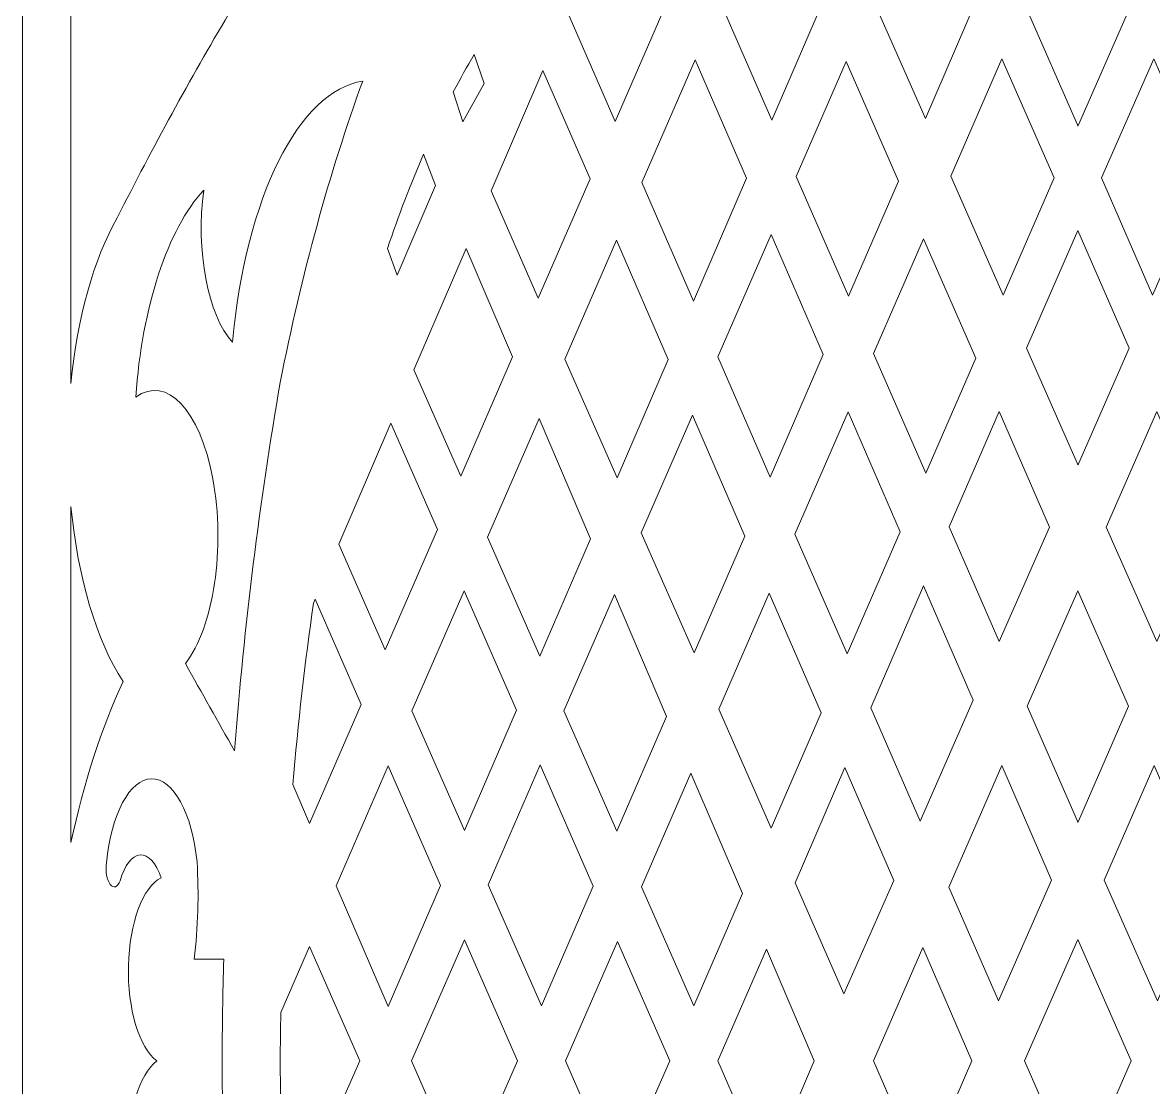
# Model space of a CAD drawing. Header units: millimetres. Extents: x 337 to 2510, y -469 to 429.
# Drawn here: x 336.9 to 388.2, y -69.6 to -21.2 of the extents above; entities that cross this region are included whole.
import ezdxf

# ---------------------------------------------------------------- set-up
doc = ezdxf.new("R2010")
doc.units = ezdxf.units.MM
doc.header["$MEASUREMENT"] = 0
doc.layers.add('Layer 1', color=7, linetype='Continuous')

msp = doc.modelspace()

# ---------------------------------------------------------------- linework, layer by layer
at = {"layer": 'Layer 1', "lineweight": 9}
msp.add_open_spline([(336.8685, 86.3986), (336.8685, 86.3986), (336.8685, -233.4412), (336.8685, -233.4412)], degree=3, dxfattribs=at)
for points, knots in [([(339.0635, -9.4924), (339.0635, -9.4924), (339.0635, -37.6142), (339.0635, -37.6142), (339.0635, -37.6142), (339.0635, -37.6142), (339.0635, -37.6142), (339.0635, -37.6142), (339.0635, -37.6142), (339.3535, -34.6172), (340.0975, -31.9552), (341.1625, -30.1062), (341.1625, -30.1062), (341.1625, -30.1062), (341.1625, -30.1062), (341.1625, -30.1062), (341.1625, -30.1062), (342.7934, -26.8653), (344.4814, -23.7793), (346.2224, -20.8563), (346.2224, -20.8563), (346.2224, -20.8563), (346.2224, -20.8563), (346.2224, -20.8563), (346.2224, -20.8563), (344.7074, -20.1793), (343.2554, -18.8893), (341.9365, -17.0444), (341.9365, -17.0444), (341.9365, -17.0444), (341.9365, -17.0444), (341.9365, -17.0444), (341.9365, -17.0444), (340.6665, -15.2604), (339.6635, -12.6254), (339.0635, -9.4924)], [0, 0, 0, 0, 0.1, 0.1, 0.1, 0.1, 0.2, 0.2, 0.2, 0.2, 0.3, 0.3, 0.3, 0.3, 0.4, 0.4, 0.4, 0.4, 0.5, 0.5, 0.5, 0.5, 0.6, 0.6, 0.6, 0.6, 0.7, 0.7, 0.7, 0.7, 0.8, 0.8, 0.8, 0.8, 1, 1, 1, 1]), ([(380.1651, -20.2533), (380.1651, -20.2533), (377.8541, -25.5933), (377.8541, -25.5933), (377.8541, -25.5933), (377.8541, -25.5933), (377.8541, -25.5933), (377.8541, -25.5933), (377.8541, -25.5933), (377.8541, -25.5933), (375.4771, -20.1943), (375.4771, -20.1943), (375.4771, -20.1943), (375.4771, -20.1943), (375.4771, -20.1943), (375.4771, -20.1943), (375.4771, -20.1943), (375.4771, -20.1943), (377.7931, -14.8684), (377.7931, -14.8684), (377.7931, -14.8684), (377.7931, -14.8684), (377.7931, -14.8684), (377.7931, -14.8684), (377.7931, -14.8684), (377.7931, -14.8684), (380.1651, -20.2533), (380.1651, -20.2533)], [0, 0, 0, 0, 0.125, 0.125, 0.125, 0.125, 0.25, 0.25, 0.25, 0.25, 0.375, 0.375, 0.375, 0.375, 0.5, 0.5, 0.5, 0.5, 0.625, 0.625, 0.625, 0.625, 0.75, 0.75, 0.75, 0.75, 1, 1, 1, 1]), ([(366.1942, -20.1453), (366.1942, -20.1453), (363.7672, -25.7213), (363.7672, -25.7213), (363.7672, -25.7213), (363.7672, -25.7213), (363.7672, -25.7213), (363.7672, -25.7213), (363.7672, -25.7213), (363.7672, -25.7213), (361.6193, -20.7923), (361.6193, -20.7923), (361.6193, -20.7923), (361.6193, -20.7923), (361.6193, -20.7923), (361.6193, -20.7923), (361.6193, -20.7923), (361.6193, -20.7923), (364.0372, -15.1814), (364.0372, -15.1814), (364.0372, -15.1814), (364.0372, -15.1814), (364.0372, -15.1814), (364.0372, -15.1814), (364.0372, -15.1814), (364.0372, -15.1814), (366.1942, -20.1453), (366.1942, -20.1453)], [0, 0, 0, 0, 0.125, 0.125, 0.125, 0.125, 0.25, 0.25, 0.25, 0.25, 0.375, 0.375, 0.375, 0.375, 0.5, 0.5, 0.5, 0.5, 0.625, 0.625, 0.625, 0.625, 0.75, 0.75, 0.75, 0.75, 1, 1, 1, 1]), ([(373.1371, -20.4423), (373.1371, -20.4423), (370.8782, -25.6643), (370.8782, -25.6643), (370.8782, -25.6643), (370.8782, -25.6643), (370.8782, -25.6643), (370.8782, -25.6643), (370.8782, -25.6643), (370.8782, -25.6643), (368.5382, -20.2983), (368.5382, -20.2983), (368.5382, -20.2983), (368.5382, -20.2983), (368.5382, -20.2983), (368.5382, -20.2983), (368.5382, -20.2983), (368.5382, -20.2983), (370.8002, -15.0944), (370.8002, -15.0944), (370.8002, -15.0944), (370.8002, -15.0944), (370.8002, -15.0944), (370.8002, -15.0944), (370.8002, -15.0944), (370.8002, -15.0944), (373.1371, -20.4423), (373.1371, -20.4423)], [0, 0, 0, 0, 0.125, 0.125, 0.125, 0.125, 0.25, 0.25, 0.25, 0.25, 0.375, 0.375, 0.375, 0.375, 0.5, 0.5, 0.5, 0.5, 0.625, 0.625, 0.625, 0.625, 0.75, 0.75, 0.75, 0.75, 1, 1, 1, 1]), ([(384.779, -15.0014), (384.779, -15.0014), (387.177, -20.4593), (387.177, -20.4593), (387.177, -20.4593), (387.177, -20.4593), (387.177, -20.4593), (387.177, -20.4593), (387.177, -20.4593), (387.177, -20.4593), (384.801, -25.8783), (384.801, -25.8783), (384.801, -25.8783), (384.801, -25.8783), (384.801, -25.8783), (384.801, -25.8783), (384.801, -25.8783), (384.801, -25.8783), (384.778, -25.9303), (384.778, -25.9303), (384.778, -25.9303), (384.778, -25.9303), (384.778, -25.9303), (384.778, -25.9303), (384.778, -25.9303), (384.778, -25.9303), (384.757, -25.8783), (384.757, -25.8783), (384.757, -25.8783), (384.757, -25.8783), (384.757, -25.8783), (384.757, -25.8783), (384.757, -25.8783), (384.757, -25.8783), (382.3801, -20.4593), (382.3801, -20.4593), (382.3801, -20.4593), (382.3801, -20.4593), (382.3801, -20.4593), (382.3801, -20.4593), (382.3801, -20.4593), (382.3801, -20.4593), (384.779, -15.0014), (384.779, -15.0014)], [0, 0, 0, 0, 0.0833333, 0.0833333, 0.0833333, 0.0833333, 0.1666667, 0.1666667, 0.1666667, 0.1666667, 0.25, 0.25, 0.25, 0.25, 0.3333333, 0.3333333, 0.3333333, 0.3333333, 0.4166667, 0.4166667, 0.4166667, 0.4166667, 0.5, 0.5, 0.5, 0.5, 0.5833333, 0.5833333, 0.5833333, 0.5833333, 0.6666667, 0.6666667, 0.6666667, 0.6666667, 0.75, 0.75, 0.75, 0.75, 0.8333333, 0.8333333, 0.8333333, 0.8333333, 1, 1, 1, 1]), ([(357.3703, -22.6883), (357.0463, -23.2313), (356.7293, -23.7973), (356.4203, -24.3853), (356.4203, -24.3853), (356.4203, -24.3853), (356.4203, -24.3853), (356.4203, -24.3853), (356.4203, -24.3853), (356.4203, -24.3853), (356.8503, -25.7353), (356.8503, -25.7353), (356.8503, -25.7353), (356.8503, -25.7353), (356.8503, -25.7353), (356.8503, -25.7353), (356.8503, -25.7353), (356.8503, -25.7353), (357.8223, -24.0073), (357.8223, -24.0073), (357.8223, -24.0073), (357.8223, -24.0073), (357.8223, -24.0073), (357.8223, -24.0073), (357.8223, -24.0073), (357.8223, -24.0073), (357.3703, -22.6883), (357.3703, -22.6883)], [0, 0, 0, 0, 0.125, 0.125, 0.125, 0.125, 0.25, 0.25, 0.25, 0.25, 0.375, 0.375, 0.375, 0.375, 0.5, 0.5, 0.5, 0.5, 0.625, 0.625, 0.625, 0.625, 0.75, 0.75, 0.75, 0.75, 1, 1, 1, 1]), ([(369.7372, -28.3012), (369.7372, -28.3012), (367.3232, -33.8812), (367.3232, -33.8812), (367.3232, -33.8812), (367.3232, -33.8812), (367.3232, -33.8812), (367.3232, -33.8812), (367.3232, -33.8812), (367.3232, -33.8812), (364.9752, -28.4942), (364.9752, -28.4942), (364.9752, -28.4942), (364.9752, -28.4942), (364.9752, -28.4942), (364.9752, -28.4942), (364.9752, -28.4942), (364.9752, -28.4942), (367.3992, -22.9193), (367.3992, -22.9193), (367.3992, -22.9193), (367.3992, -22.9193), (367.3992, -22.9193), (367.3992, -22.9193), (367.3992, -22.9193), (367.3992, -22.9193), (369.7372, -28.3012), (369.7372, -28.3012)], [0, 0, 0, 0, 0.125, 0.125, 0.125, 0.125, 0.25, 0.25, 0.25, 0.25, 0.375, 0.375, 0.375, 0.375, 0.5, 0.5, 0.5, 0.5, 0.625, 0.625, 0.625, 0.625, 0.75, 0.75, 0.75, 0.75, 1, 1, 1, 1]), ([(376.6271, -28.4292), (376.6271, -28.4292), (374.3641, -33.6582), (374.3641, -33.6582), (374.3641, -33.6582), (374.3641, -33.6582), (374.3641, -33.6582), (374.3641, -33.6582), (374.3641, -33.6582), (374.3641, -33.6582), (371.9902, -28.2152), (371.9902, -28.2152), (371.9902, -28.2152), (371.9902, -28.2152), (371.9902, -28.2152), (371.9902, -28.2152), (371.9902, -28.2152), (371.9902, -28.2152), (374.2561, -23.0033), (374.2561, -23.0033), (374.2561, -23.0033), (374.2561, -23.0033), (374.2561, -23.0033), (374.2561, -23.0033), (374.2561, -23.0033), (374.2561, -23.0033), (376.6271, -28.4292), (376.6271, -28.4292)], [0, 0, 0, 0, 0.125, 0.125, 0.125, 0.125, 0.25, 0.25, 0.25, 0.25, 0.375, 0.375, 0.375, 0.375, 0.5, 0.5, 0.5, 0.5, 0.625, 0.625, 0.625, 0.625, 0.75, 0.75, 0.75, 0.75, 1, 1, 1, 1]), ([(383.706, -28.2902), (383.706, -28.2902), (381.3871, -33.6152), (381.3871, -33.6152), (381.3871, -33.6152), (381.3871, -33.6152), (381.3871, -33.6152), (381.3871, -33.6152), (381.3871, -33.6152), (381.3871, -33.6152), (379.0061, -28.2092), (379.0061, -28.2092), (379.0061, -28.2092), (379.0061, -28.2092), (379.0061, -28.2092), (379.0061, -28.2092), (379.0061, -28.2092), (379.0061, -28.2092), (381.3241, -22.8853), (381.3241, -22.8853), (381.3241, -22.8853), (381.3241, -22.8853), (381.3241, -22.8853), (381.3241, -22.8853), (381.3241, -22.8853), (381.3241, -22.8853), (383.706, -28.2902), (383.706, -28.2902)], [0, 0, 0, 0, 0.125, 0.125, 0.125, 0.125, 0.25, 0.25, 0.25, 0.25, 0.375, 0.375, 0.375, 0.375, 0.5, 0.5, 0.5, 0.5, 0.625, 0.625, 0.625, 0.625, 0.75, 0.75, 0.75, 0.75, 1, 1, 1, 1]), ([(385.852, -28.2902), (385.852, -28.2902), (388.171, -33.6152), (388.171, -33.6152), (388.171, -33.6152), (388.171, -33.6152), (388.171, -33.6152), (388.171, -33.6152), (388.171, -33.6152), (388.171, -33.6152), (390.551, -28.2092), (390.551, -28.2092), (390.551, -28.2092), (390.551, -28.2092), (390.551, -28.2092), (390.551, -28.2092), (390.551, -28.2092), (390.551, -28.2092), (388.233, -22.8853), (388.233, -22.8853), (388.233, -22.8853), (388.233, -22.8853), (388.233, -22.8853), (388.233, -22.8853), (388.233, -22.8853), (388.233, -22.8853), (385.852, -28.2902), (385.852, -28.2902)], [0, 0, 0, 0, 0.125, 0.125, 0.125, 0.125, 0.25, 0.25, 0.25, 0.25, 0.375, 0.375, 0.375, 0.375, 0.5, 0.5, 0.5, 0.5, 0.625, 0.625, 0.625, 0.625, 0.75, 0.75, 0.75, 0.75, 1, 1, 1, 1]), ([(362.6292, -28.3352), (362.6292, -28.3352), (360.2733, -33.7472), (360.2733, -33.7472), (360.2733, -33.7472), (360.2733, -33.7472), (360.2733, -33.7472), (360.2733, -33.7472), (360.2733, -33.7472), (360.2733, -33.7472), (358.1343, -28.8802), (358.1343, -28.8802), (358.1343, -28.8802), (358.1343, -28.8802), (358.1343, -28.8802), (358.1343, -28.8802), (358.1343, -28.8802), (358.1343, -28.8802), (360.4933, -23.4043), (360.4933, -23.4043), (360.4933, -23.4043), (360.4933, -23.4043), (360.4933, -23.4043), (360.4933, -23.4043), (360.4933, -23.4043), (360.4933, -23.4043), (362.6292, -28.3352), (362.6292, -28.3352)], [0, 0, 0, 0, 0.125, 0.125, 0.125, 0.125, 0.25, 0.25, 0.25, 0.25, 0.375, 0.375, 0.375, 0.375, 0.5, 0.5, 0.5, 0.5, 0.625, 0.625, 0.625, 0.625, 0.75, 0.75, 0.75, 0.75, 1, 1, 1, 1]), ([(346.3994, -35.7482), (346.9894, -29.1912), (349.4064, -24.3413), (352.3114, -23.8883), (352.3114, -23.8883), (352.3114, -23.8883), (352.3114, -23.8883), (352.3114, -23.8883), (352.3114, -23.8883), (350.7984, -28.0393), (349.5374, -32.6452), (348.5644, -37.5782), (348.5644, -37.5782), (348.5644, -37.5782), (348.5644, -37.5782), (348.5644, -37.5782), (348.5644, -37.5782), (347.6264, -42.9731), (346.9314, -48.576), (346.4904, -54.298), (346.4904, -54.298), (346.4904, -54.298), (346.4904, -54.298), (346.4904, -54.298), (346.4904, -54.298), (345.7444, -52.979), (345.0004, -51.658), (344.2564, -50.335), (344.2564, -50.335), (344.2564, -50.335), (344.2564, -50.335), (344.2564, -50.335), (344.2564, -50.335), (345.5464, -48.689), (346.0854, -45.0651), (345.5044, -41.9461), (345.5044, -41.9461), (345.5044, -41.9461), (345.5044, -41.9461), (345.5044, -41.9461), (345.5044, -41.9461), (344.9234, -38.8261), (343.4104, -37.2252), (342.0025, -38.2391), (342.0025, -38.2391), (342.0025, -38.2391), (342.0025, -38.2391), (342.0025, -38.2391), (342.0025, -38.2391), (342.2955, -34.1222), (343.4534, -30.6042), (345.0954, -28.8362), (345.0954, -28.8362), (345.0954, -28.8362), (345.0954, -28.8362), (345.0954, -28.8362), (345.0954, -28.8362), (344.7144, -31.5662), (345.2724, -34.5242), (346.3994, -35.7482)], [0, 0, 0, 0, 0.0625, 0.0625, 0.0625, 0.0625, 0.125, 0.125, 0.125, 0.125, 0.1875, 0.1875, 0.1875, 0.1875, 0.25, 0.25, 0.25, 0.25, 0.3125, 0.3125, 0.3125, 0.3125, 0.375, 0.375, 0.375, 0.375, 0.4375, 0.4375, 0.4375, 0.4375, 0.5, 0.5, 0.5, 0.5, 0.5625, 0.5625, 0.5625, 0.5625, 0.625, 0.625, 0.625, 0.625, 0.6875, 0.6875, 0.6875, 0.6875, 0.75, 0.75, 0.75, 0.75, 0.8125, 0.8125, 0.8125, 0.8125, 0.875, 0.875, 0.875, 0.875, 1, 1, 1, 1]), ([(353.4353, -31.4882), (353.4353, -31.4882), (353.8673, -32.6992), (353.8673, -32.6992), (353.8673, -32.6992), (353.8673, -32.6992), (353.8673, -32.6992), (353.8673, -32.6992), (353.8673, -32.6992), (353.8673, -32.6992), (355.6133, -28.6322), (355.6133, -28.6322), (355.6133, -28.6322), (355.6133, -28.6322), (355.6133, -28.6322), (355.6133, -28.6322), (355.6133, -28.6322), (355.6133, -28.6322), (355.0703, -27.2113), (355.0703, -27.2113), (355.0703, -27.2113), (355.0703, -27.2113), (355.0703, -27.2113), (355.0703, -27.2113), (355.0703, -27.2113), (354.4863, -28.5552), (353.9403, -29.9832), (353.4353, -31.4882)], [0, 0, 0, 0, 0.125, 0.125, 0.125, 0.125, 0.25, 0.25, 0.25, 0.25, 0.375, 0.375, 0.375, 0.375, 0.5, 0.5, 0.5, 0.5, 0.625, 0.625, 0.625, 0.625, 0.75, 0.75, 0.75, 0.75, 1, 1, 1, 1]), ([(384.779, -30.6762), (384.779, -30.6762), (387.113, -36.0172), (387.113, -36.0172), (387.113, -36.0172), (387.113, -36.0172), (387.113, -36.0172), (387.113, -36.0172), (387.113, -36.0172), (387.113, -36.0172), (384.801, -41.2691), (384.801, -41.2691), (384.801, -41.2691), (384.801, -41.2691), (384.801, -41.2691), (384.801, -41.2691), (384.801, -41.2691), (384.801, -41.2691), (384.778, -41.3201), (384.778, -41.3201), (384.778, -41.3201), (384.778, -41.3201), (384.778, -41.3201), (384.778, -41.3201), (384.778, -41.3201), (384.778, -41.3201), (384.757, -41.2691), (384.757, -41.2691), (384.757, -41.2691), (384.757, -41.2691), (384.757, -41.2691), (384.757, -41.2691), (384.757, -41.2691), (384.757, -41.2691), (382.4441, -36.0172), (382.4441, -36.0172), (382.4441, -36.0172), (382.4441, -36.0172), (382.4441, -36.0172), (382.4441, -36.0172), (382.4441, -36.0172), (382.4441, -36.0172), (384.779, -30.6762), (384.779, -30.6762)], [0, 0, 0, 0, 0.0833333, 0.0833333, 0.0833333, 0.0833333, 0.1666667, 0.1666667, 0.1666667, 0.1666667, 0.25, 0.25, 0.25, 0.25, 0.3333333, 0.3333333, 0.3333333, 0.3333333, 0.4166667, 0.4166667, 0.4166667, 0.4166667, 0.5, 0.5, 0.5, 0.5, 0.5833333, 0.5833333, 0.5833333, 0.5833333, 0.6666667, 0.6666667, 0.6666667, 0.6666667, 0.75, 0.75, 0.75, 0.75, 0.8333333, 0.8333333, 0.8333333, 0.8333333, 1, 1, 1, 1]), ([(366.1772, -36.5302), (366.1772, -36.5302), (363.8562, -41.8961), (363.8562, -41.8961), (363.8562, -41.8961), (363.8562, -41.8961), (363.8562, -41.8961), (363.8562, -41.8961), (363.8562, -41.8961), (363.8562, -41.8961), (361.4893, -36.5132), (361.4893, -36.5132), (361.4893, -36.5132), (361.4893, -36.5132), (361.4893, -36.5132), (361.4893, -36.5132), (361.4893, -36.5132), (361.4893, -36.5132), (363.8342, -31.1192), (363.8342, -31.1192), (363.8342, -31.1192), (363.8342, -31.1192), (363.8342, -31.1192), (363.8342, -31.1192), (363.8342, -31.1192), (363.8342, -31.1192), (366.1772, -36.5302), (366.1772, -36.5302)], [0, 0, 0, 0, 0.125, 0.125, 0.125, 0.125, 0.25, 0.25, 0.25, 0.25, 0.375, 0.375, 0.375, 0.375, 0.5, 0.5, 0.5, 0.5, 0.625, 0.625, 0.625, 0.625, 0.75, 0.75, 0.75, 0.75, 1, 1, 1, 1]), ([(373.2161, -36.3092), (373.2161, -36.3092), (370.8072, -41.8761), (370.8072, -41.8761), (370.8072, -41.8761), (370.8072, -41.8761), (370.8072, -41.8761), (370.8072, -41.8761), (370.8072, -41.8761), (370.8072, -41.8761), (368.4262, -36.4132), (368.4262, -36.4132), (368.4262, -36.4132), (368.4262, -36.4132), (368.4262, -36.4132), (368.4262, -36.4132), (368.4262, -36.4132), (368.4262, -36.4132), (370.8452, -30.8502), (370.8452, -30.8502), (370.8452, -30.8502), (370.8452, -30.8502), (370.8452, -30.8502), (370.8452, -30.8502), (370.8452, -30.8502), (370.8452, -30.8502), (373.2161, -36.3092), (373.2161, -36.3092)], [0, 0, 0, 0, 0.125, 0.125, 0.125, 0.125, 0.25, 0.25, 0.25, 0.25, 0.375, 0.375, 0.375, 0.375, 0.5, 0.5, 0.5, 0.5, 0.625, 0.625, 0.625, 0.625, 0.75, 0.75, 0.75, 0.75, 1, 1, 1, 1]), ([(380.1421, -36.4732), (380.1421, -36.4732), (377.8681, -41.6941), (377.8681, -41.6941), (377.8681, -41.6941), (377.8681, -41.6941), (377.8681, -41.6941), (377.8681, -41.6941), (377.8681, -41.6941), (377.8681, -41.6941), (375.5001, -36.2632), (375.5001, -36.2632), (375.5001, -36.2632), (375.5001, -36.2632), (375.5001, -36.2632), (375.5001, -36.2632), (375.5001, -36.2632), (375.5001, -36.2632), (377.7711, -31.0472), (377.7711, -31.0472), (377.7711, -31.0472), (377.7711, -31.0472), (377.7711, -31.0472), (377.7711, -31.0472), (377.7711, -31.0472), (377.7711, -31.0472), (380.1421, -36.4732), (380.1421, -36.4732)], [0, 0, 0, 0, 0.125, 0.125, 0.125, 0.125, 0.25, 0.25, 0.25, 0.25, 0.375, 0.375, 0.375, 0.375, 0.5, 0.5, 0.5, 0.5, 0.625, 0.625, 0.625, 0.625, 0.75, 0.75, 0.75, 0.75, 1, 1, 1, 1]), ([(359.1133, -36.4122), (359.1133, -36.4122), (356.7583, -41.8231), (356.7583, -41.8231), (356.7583, -41.8231), (356.7583, -41.8231), (356.7583, -41.8231), (356.7583, -41.8231), (356.7583, -41.8231), (356.7583, -41.8231), (354.6363, -36.9972), (354.6363, -36.9972), (354.6363, -36.9972), (354.6363, -36.9972), (354.6363, -36.9972), (354.6363, -36.9972), (354.6363, -36.9972), (354.6363, -36.9972), (357.0073, -31.4962), (357.0073, -31.4962), (357.0073, -31.4962), (357.0073, -31.4962), (357.0073, -31.4962), (357.0073, -31.4962), (357.0073, -31.4962), (357.0073, -31.4962), (359.1133, -36.4122), (359.1133, -36.4122)], [0, 0, 0, 0, 0.125, 0.125, 0.125, 0.125, 0.25, 0.25, 0.25, 0.25, 0.375, 0.375, 0.375, 0.375, 0.5, 0.5, 0.5, 0.5, 0.625, 0.625, 0.625, 0.625, 0.75, 0.75, 0.75, 0.75, 1, 1, 1, 1]), ([(376.7101, -44.3511), (376.7101, -44.3511), (374.2991, -49.889), (374.2991, -49.889), (374.2991, -49.889), (374.2991, -49.889), (374.2991, -49.889), (374.2991, -49.889), (374.2991, -49.889), (374.2991, -49.889), (371.9322, -44.4581), (371.9322, -44.4581), (371.9322, -44.4581), (371.9322, -44.4581), (371.9322, -44.4581), (371.9322, -44.4581), (371.9322, -44.4581), (371.9322, -44.4581), (374.3471, -38.9111), (374.3471, -38.9111), (374.3471, -38.9111), (374.3471, -38.9111), (374.3471, -38.9111), (374.3471, -38.9111), (374.3471, -38.9111), (374.3471, -38.9111), (376.7101, -44.3511), (376.7101, -44.3511)], [0, 0, 0, 0, 0.125, 0.125, 0.125, 0.125, 0.25, 0.25, 0.25, 0.25, 0.375, 0.375, 0.375, 0.375, 0.5, 0.5, 0.5, 0.5, 0.625, 0.625, 0.625, 0.625, 0.75, 0.75, 0.75, 0.75, 1, 1, 1, 1]), ([(383.492, -44.1401), (383.492, -44.1401), (381.2011, -49.338), (381.2011, -49.338), (381.2011, -49.338), (381.2011, -49.338), (381.2011, -49.338), (381.2011, -49.338), (381.2011, -49.338), (381.2011, -49.338), (378.9311, -44.1331), (378.9311, -44.1331), (378.9311, -44.1331), (378.9311, -44.1331), (378.9311, -44.1331), (378.9311, -44.1331), (378.9311, -44.1331), (378.9311, -44.1331), (381.1991, -38.8931), (381.1991, -38.8931), (381.1991, -38.8931), (381.1991, -38.8931), (381.1991, -38.8931), (381.1991, -38.8931), (381.1991, -38.8931), (381.1991, -38.8931), (383.492, -44.1401), (383.492, -44.1401)], [0, 0, 0, 0, 0.125, 0.125, 0.125, 0.125, 0.25, 0.25, 0.25, 0.25, 0.375, 0.375, 0.375, 0.375, 0.5, 0.5, 0.5, 0.5, 0.625, 0.625, 0.625, 0.625, 0.75, 0.75, 0.75, 0.75, 1, 1, 1, 1]), ([(386.066, -44.1401), (386.066, -44.1401), (388.356, -49.338), (388.356, -49.338), (388.356, -49.338), (388.356, -49.338), (388.356, -49.338), (388.356, -49.338), (388.356, -49.338), (388.356, -49.338), (390.626, -44.1331), (390.626, -44.1331), (390.626, -44.1331), (390.626, -44.1331), (390.626, -44.1331), (390.626, -44.1331), (390.626, -44.1331), (390.626, -44.1331), (388.358, -38.8931), (388.358, -38.8931), (388.358, -38.8931), (388.358, -38.8931), (388.358, -38.8931), (388.358, -38.8931), (388.358, -38.8931), (388.358, -38.8931), (386.066, -44.1401), (386.066, -44.1401)], [0, 0, 0, 0, 0.125, 0.125, 0.125, 0.125, 0.25, 0.25, 0.25, 0.25, 0.375, 0.375, 0.375, 0.375, 0.5, 0.5, 0.5, 0.5, 0.625, 0.625, 0.625, 0.625, 0.75, 0.75, 0.75, 0.75, 1, 1, 1, 1]), ([(355.7003, -44.2541), (355.7003, -44.2541), (353.3283, -49.706), (353.3283, -49.706), (353.3283, -49.706), (353.3283, -49.706), (353.3283, -49.706), (353.3283, -49.706), (353.3283, -49.706), (353.3283, -49.706), (351.2254, -44.9131), (351.2254, -44.9131), (351.2254, -44.9131), (351.2254, -44.9131), (351.2254, -44.9131), (351.2254, -44.9131), (351.2254, -44.9131), (351.2254, -44.9131), (353.5903, -39.4251), (353.5903, -39.4251), (353.5903, -39.4251), (353.5903, -39.4251), (353.5903, -39.4251), (353.5903, -39.4251), (353.5903, -39.4251), (353.5903, -39.4251), (355.7003, -44.2541), (355.7003, -44.2541)], [0, 0, 0, 0, 0.125, 0.125, 0.125, 0.125, 0.25, 0.25, 0.25, 0.25, 0.375, 0.375, 0.375, 0.375, 0.5, 0.5, 0.5, 0.5, 0.625, 0.625, 0.625, 0.625, 0.75, 0.75, 0.75, 0.75, 1, 1, 1, 1]), ([(362.6542, -44.6741), (362.6542, -44.6741), (360.3513, -49.995), (360.3513, -49.995), (360.3513, -49.995), (360.3513, -49.995), (360.3513, -49.995), (360.3513, -49.995), (360.3513, -49.995), (360.3513, -49.995), (357.9763, -44.5931), (357.9763, -44.5931), (357.9763, -44.5931), (357.9763, -44.5931), (357.9763, -44.5931), (357.9763, -44.5931), (357.9763, -44.5931), (357.9763, -44.5931), (360.3143, -39.2151), (360.3143, -39.2151), (360.3143, -39.2151), (360.3143, -39.2151), (360.3143, -39.2151), (360.3143, -39.2151), (360.3143, -39.2151), (360.3143, -39.2151), (362.6542, -44.6741), (362.6542, -44.6741)], [0, 0, 0, 0, 0.125, 0.125, 0.125, 0.125, 0.25, 0.25, 0.25, 0.25, 0.375, 0.375, 0.375, 0.375, 0.5, 0.5, 0.5, 0.5, 0.625, 0.625, 0.625, 0.625, 0.75, 0.75, 0.75, 0.75, 1, 1, 1, 1]), ([(369.6502, -44.5501), (369.6502, -44.5501), (367.3542, -49.853), (367.3542, -49.853), (367.3542, -49.853), (367.3542, -49.853), (367.3542, -49.853), (367.3542, -49.853), (367.3542, -49.853), (367.3542, -49.853), (364.9552, -44.3971), (364.9552, -44.3971), (364.9552, -44.3971), (364.9552, -44.3971), (364.9552, -44.3971), (364.9552, -44.3971), (364.9552, -44.3971), (364.9552, -44.3971), (367.2742, -39.0631), (367.2742, -39.0631), (367.2742, -39.0631), (367.2742, -39.0631), (367.2742, -39.0631), (367.2742, -39.0631), (367.2742, -39.0631), (367.2742, -39.0631), (369.6502, -44.5501), (369.6502, -44.5501)], [0, 0, 0, 0, 0.125, 0.125, 0.125, 0.125, 0.25, 0.25, 0.25, 0.25, 0.375, 0.375, 0.375, 0.375, 0.5, 0.5, 0.5, 0.5, 0.625, 0.625, 0.625, 0.625, 0.75, 0.75, 0.75, 0.75, 1, 1, 1, 1]), ([(341.4285, -51.148), (340.4535, -53.236), (339.6515, -55.716), (339.0635, -58.4649), (339.0635, -58.4649), (339.0635, -58.4649), (339.0635, -58.4649), (339.0635, -58.4649), (339.0635, -58.4649), (339.0635, -58.4649), (339.0635, -43.2081), (339.0635, -43.2081), (339.0635, -43.2081), (339.0635, -43.2081), (339.0635, -43.2081), (339.0635, -43.2081), (339.0635, -43.2081), (339.3775, -46.4571), (340.2245, -49.302), (341.4285, -51.148)], [0, 0, 0, 0, 0.1666667, 0.1666667, 0.1666667, 0.1666667, 0.3333333, 0.3333333, 0.3333333, 0.3333333, 0.5, 0.5, 0.5, 0.5, 0.6666667, 0.6666667, 0.6666667, 0.6666667, 1, 1, 1, 1]), ([(359.2863, -52.457), (359.2863, -52.457), (356.9273, -57.911), (356.9273, -57.911), (356.9273, -57.911), (356.9273, -57.911), (356.9273, -57.911), (356.9273, -57.911), (356.9273, -57.911), (356.9273, -57.911), (354.5463, -52.484), (354.5463, -52.484), (354.5463, -52.484), (354.5463, -52.484), (354.5463, -52.484), (354.5463, -52.484), (354.5463, -52.484), (354.5463, -52.484), (356.9163, -47.0341), (356.9163, -47.0341), (356.9163, -47.0341), (356.9163, -47.0341), (356.9163, -47.0341), (356.9163, -47.0341), (356.9163, -47.0341), (356.9163, -47.0341), (359.2863, -52.457), (359.2863, -52.457)], [0, 0, 0, 0, 0.125, 0.125, 0.125, 0.125, 0.25, 0.25, 0.25, 0.25, 0.375, 0.375, 0.375, 0.375, 0.5, 0.5, 0.5, 0.5, 0.625, 0.625, 0.625, 0.625, 0.75, 0.75, 0.75, 0.75, 1, 1, 1, 1]), ([(366.1082, -52.734), (366.1082, -52.734), (363.8502, -57.95), (363.8502, -57.95), (363.8502, -57.95), (363.8502, -57.95), (363.8502, -57.95), (363.8502, -57.95), (363.8502, -57.95), (363.8502, -57.95), (361.4433, -52.477), (361.4433, -52.477), (361.4433, -52.477), (361.4433, -52.477), (361.4433, -52.477), (361.4433, -52.477), (361.4433, -52.477), (361.4433, -52.477), (363.7372, -47.2011), (363.7372, -47.2011), (363.7372, -47.2011), (363.7372, -47.2011), (363.7372, -47.2011), (363.7372, -47.2011), (363.7372, -47.2011), (363.7372, -47.2011), (366.1082, -52.734), (366.1082, -52.734)], [0, 0, 0, 0, 0.125, 0.125, 0.125, 0.125, 0.25, 0.25, 0.25, 0.25, 0.375, 0.375, 0.375, 0.375, 0.5, 0.5, 0.5, 0.5, 0.625, 0.625, 0.625, 0.625, 0.75, 0.75, 0.75, 0.75, 1, 1, 1, 1]), ([(373.1271, -52.58), (373.1271, -52.58), (370.8502, -57.806), (370.8502, -57.806), (370.8502, -57.806), (370.8502, -57.806), (370.8502, -57.806), (370.8502, -57.806), (370.8502, -57.806), (370.8502, -57.806), (368.4742, -52.401), (368.4742, -52.401), (368.4742, -52.401), (368.4742, -52.401), (368.4742, -52.401), (368.4742, -52.401), (368.4742, -52.401), (368.4742, -52.401), (370.7682, -47.1321), (370.7682, -47.1321), (370.7682, -47.1321), (370.7682, -47.1321), (370.7682, -47.1321), (370.7682, -47.1321), (370.7682, -47.1321), (370.7682, -47.1321), (373.1271, -52.58), (373.1271, -52.58)], [0, 0, 0, 0, 0.125, 0.125, 0.125, 0.125, 0.25, 0.25, 0.25, 0.25, 0.375, 0.375, 0.375, 0.375, 0.5, 0.5, 0.5, 0.5, 0.625, 0.625, 0.625, 0.625, 0.75, 0.75, 0.75, 0.75, 1, 1, 1, 1]), ([(380.0311, -51.994), (380.0311, -51.994), (377.6101, -57.488), (377.6101, -57.488), (377.6101, -57.488), (377.6101, -57.488), (377.6101, -57.488), (377.6101, -57.488), (377.6101, -57.488), (377.6101, -57.488), (375.3731, -52.353), (375.3731, -52.353), (375.3731, -52.353), (375.3731, -52.353), (375.3731, -52.353), (375.3731, -52.353), (375.3731, -52.353), (375.3731, -52.353), (377.7761, -46.8031), (377.7761, -46.8031), (377.7761, -46.8031), (377.7761, -46.8031), (377.7761, -46.8031), (377.7761, -46.8031), (377.7761, -46.8031), (377.7761, -46.8031), (380.0311, -51.994), (380.0311, -51.994)], [0, 0, 0, 0, 0.125, 0.125, 0.125, 0.125, 0.25, 0.25, 0.25, 0.25, 0.375, 0.375, 0.375, 0.375, 0.5, 0.5, 0.5, 0.5, 0.625, 0.625, 0.625, 0.625, 0.75, 0.75, 0.75, 0.75, 1, 1, 1, 1]), ([(384.779, -47.0351), (384.779, -47.0351), (387.075, -52.277), (387.075, -52.277), (387.075, -52.277), (387.075, -52.277), (387.075, -52.277), (387.075, -52.277), (387.075, -52.277), (387.075, -52.277), (384.801, -57.493), (384.801, -57.493), (384.801, -57.493), (384.801, -57.493), (384.801, -57.493), (384.801, -57.493), (384.801, -57.493), (384.801, -57.493), (384.779, -57.551), (384.779, -57.551), (384.779, -57.551), (384.779, -57.551), (384.779, -57.551), (384.779, -57.551), (384.779, -57.551), (384.779, -57.551), (384.757, -57.493), (384.757, -57.493), (384.757, -57.493), (384.757, -57.493), (384.757, -57.493), (384.757, -57.493), (384.757, -57.493), (384.757, -57.493), (382.4821, -52.277), (382.4821, -52.277), (382.4821, -52.277), (382.4821, -52.277), (382.4821, -52.277), (382.4821, -52.277), (382.4821, -52.277), (382.4821, -52.277), (384.779, -47.0351), (384.779, -47.0351)], [0, 0, 0, 0, 0.0833333, 0.0833333, 0.0833333, 0.0833333, 0.1666667, 0.1666667, 0.1666667, 0.1666667, 0.25, 0.25, 0.25, 0.25, 0.3333333, 0.3333333, 0.3333333, 0.3333333, 0.4166667, 0.4166667, 0.4166667, 0.4166667, 0.5, 0.5, 0.5, 0.5, 0.5833333, 0.5833333, 0.5833333, 0.5833333, 0.6666667, 0.6666667, 0.6666667, 0.6666667, 0.75, 0.75, 0.75, 0.75, 0.8333333, 0.8333333, 0.8333333, 0.8333333, 1, 1, 1, 1]), ([(350.1494, -47.4111), (350.1494, -47.4111), (352.2454, -52.194), (352.2454, -52.194), (352.2454, -52.194), (352.2454, -52.194), (352.2454, -52.194), (352.2454, -52.194), (352.2454, -52.194), (352.2454, -52.194), (349.8904, -57.603), (349.8904, -57.603), (349.8904, -57.603), (349.8904, -57.603), (349.8904, -57.603), (349.8904, -57.603), (349.8904, -57.603), (349.8904, -57.603), (349.1334, -55.831), (349.1334, -55.831), (349.1334, -55.831), (349.1334, -55.831), (349.1334, -55.831), (349.1334, -55.831), (349.1334, -55.831), (349.3734, -53.042), (349.6874, -50.289), (350.0734, -47.5881), (350.0734, -47.5881), (350.0734, -47.5881), (350.0734, -47.5881), (350.0734, -47.5881), (350.0734, -47.5881), (350.0734, -47.5881), (350.1494, -47.4111), (350.1494, -47.4111)], [0, 0, 0, 0, 0.1, 0.1, 0.1, 0.1, 0.2, 0.2, 0.2, 0.2, 0.3, 0.3, 0.3, 0.3, 0.4, 0.4, 0.4, 0.4, 0.5, 0.5, 0.5, 0.5, 0.6, 0.6, 0.6, 0.6, 0.7, 0.7, 0.7, 0.7, 0.8, 0.8, 0.8, 0.8, 1, 1, 1, 1]), ([(355.8453, -60.4109), (355.8453, -60.4109), (353.4653, -65.9109), (353.4653, -65.9109), (353.4653, -65.9109), (353.4653, -65.9109), (353.4653, -65.9109), (353.4653, -65.9109), (353.4653, -65.9109), (353.4653, -65.9109), (351.0964, -60.4199), (351.0964, -60.4199), (351.0964, -60.4199), (351.0964, -60.4199), (351.0964, -60.4199), (351.0964, -60.4199), (351.0964, -60.4199), (351.0964, -60.4199), (353.4633, -54.975), (353.4633, -54.975), (353.4633, -54.975), (353.4633, -54.975), (353.4633, -54.975), (353.4633, -54.975), (353.4633, -54.975), (353.4633, -54.975), (355.8453, -60.4109), (355.8453, -60.4109)], [0, 0, 0, 0, 0.125, 0.125, 0.125, 0.125, 0.25, 0.25, 0.25, 0.25, 0.375, 0.375, 0.375, 0.375, 0.5, 0.5, 0.5, 0.5, 0.625, 0.625, 0.625, 0.625, 0.75, 0.75, 0.75, 0.75, 1, 1, 1, 1]), ([(362.7742, -60.4359), (362.7742, -60.4359), (360.4203, -65.8749), (360.4203, -65.8749), (360.4203, -65.8749), (360.4203, -65.8749), (360.4203, -65.8749), (360.4203, -65.8749), (360.4203, -65.8749), (360.4203, -65.8749), (358.0083, -60.3769), (358.0083, -60.3769), (358.0083, -60.3769), (358.0083, -60.3769), (358.0083, -60.3769), (358.0083, -60.3769), (358.0083, -60.3769), (358.0083, -60.3769), (360.3723, -54.941), (360.3723, -54.941), (360.3723, -54.941), (360.3723, -54.941), (360.3723, -54.941), (360.3723, -54.941), (360.3723, -54.941), (360.3723, -54.941), (362.7742, -60.4359), (362.7742, -60.4359)], [0, 0, 0, 0, 0.125, 0.125, 0.125, 0.125, 0.25, 0.25, 0.25, 0.25, 0.375, 0.375, 0.375, 0.375, 0.5, 0.5, 0.5, 0.5, 0.625, 0.625, 0.625, 0.625, 0.75, 0.75, 0.75, 0.75, 1, 1, 1, 1]), ([(369.5552, -60.7789), (369.5552, -60.7789), (367.3352, -65.8759), (367.3352, -65.8759), (367.3352, -65.8759), (367.3352, -65.8759), (367.3352, -65.8759), (367.3352, -65.8759), (367.3352, -65.8759), (367.3352, -65.8759), (364.9592, -60.4729), (364.9592, -60.4729), (364.9592, -60.4729), (364.9592, -60.4729), (364.9592, -60.4729), (364.9592, -60.4729), (364.9592, -60.4729), (364.9592, -60.4729), (367.2102, -55.305), (367.2102, -55.305), (367.2102, -55.305), (367.2102, -55.305), (367.2102, -55.305), (367.2102, -55.305), (367.2102, -55.305), (367.2102, -55.305), (369.5552, -60.7789), (369.5552, -60.7789)], [0, 0, 0, 0, 0.125, 0.125, 0.125, 0.125, 0.25, 0.25, 0.25, 0.25, 0.375, 0.375, 0.375, 0.375, 0.5, 0.5, 0.5, 0.5, 0.625, 0.625, 0.625, 0.625, 0.75, 0.75, 0.75, 0.75, 1, 1, 1, 1]), ([(376.4211, -60.1879), (376.4211, -60.1879), (374.1561, -65.3269), (374.1561, -65.3269), (374.1561, -65.3269), (374.1561, -65.3269), (374.1561, -65.3269), (374.1561, -65.3269), (374.1561, -65.3269), (374.1561, -65.3269), (371.9402, -60.2839), (371.9402, -60.2839), (371.9402, -60.2839), (371.9402, -60.2839), (371.9402, -60.2839), (371.9402, -60.2839), (371.9402, -60.2839), (371.9402, -60.2839), (374.2011, -55.061), (374.2011, -55.061), (374.2011, -55.061), (374.2011, -55.061), (374.2011, -55.061), (374.2011, -55.061), (374.2011, -55.061), (374.2011, -55.061), (376.4211, -60.1879), (376.4211, -60.1879)], [0, 0, 0, 0, 0.125, 0.125, 0.125, 0.125, 0.25, 0.25, 0.25, 0.25, 0.375, 0.375, 0.375, 0.375, 0.5, 0.5, 0.5, 0.5, 0.625, 0.625, 0.625, 0.625, 0.75, 0.75, 0.75, 0.75, 1, 1, 1, 1]), ([(383.581, -60.1649), (383.581, -60.1649), (381.1681, -65.6509), (381.1681, -65.6509), (381.1681, -65.6509), (381.1681, -65.6509), (381.1681, -65.6509), (381.1681, -65.6509), (381.1681, -65.6509), (381.1681, -65.6509), (378.9191, -60.4909), (378.9191, -60.4909), (378.9191, -60.4909), (378.9191, -60.4909), (378.9191, -60.4909), (378.9191, -60.4909), (378.9191, -60.4909), (378.9191, -60.4909), (381.3191, -54.959), (381.3191, -54.959), (381.3191, -54.959), (381.3191, -54.959), (381.3191, -54.959), (381.3191, -54.959), (381.3191, -54.959), (381.3191, -54.959), (383.581, -60.1649), (383.581, -60.1649)], [0, 0, 0, 0, 0.125, 0.125, 0.125, 0.125, 0.25, 0.25, 0.25, 0.25, 0.375, 0.375, 0.375, 0.375, 0.5, 0.5, 0.5, 0.5, 0.625, 0.625, 0.625, 0.625, 0.75, 0.75, 0.75, 0.75, 1, 1, 1, 1]), ([(385.976, -60.1649), (385.976, -60.1649), (388.39, -65.6509), (388.39, -65.6509), (388.39, -65.6509), (388.39, -65.6509), (388.39, -65.6509), (388.39, -65.6509), (388.39, -65.6509), (388.39, -65.6509), (390.638, -60.4909), (390.638, -60.4909), (390.638, -60.4909), (390.638, -60.4909), (390.638, -60.4909), (390.638, -60.4909), (390.638, -60.4909), (390.638, -60.4909), (388.238, -54.959), (388.238, -54.959), (388.238, -54.959), (388.238, -54.959), (388.238, -54.959), (388.238, -54.959), (388.238, -54.959), (388.238, -54.959), (385.976, -60.1649), (385.976, -60.1649)], [0, 0, 0, 0, 0.125, 0.125, 0.125, 0.125, 0.25, 0.25, 0.25, 0.25, 0.375, 0.375, 0.375, 0.375, 0.5, 0.5, 0.5, 0.5, 0.625, 0.625, 0.625, 0.625, 0.75, 0.75, 0.75, 0.75, 1, 1, 1, 1]), ([(342.9634, -68.3789), (342.1585, -68.9808), (341.6285, -70.7528), (341.6725, -72.6988), (341.6725, -72.6988), (341.6725, -72.6988), (341.6725, -72.6988), (341.6725, -72.6988), (341.6725, -72.6988), (341.7165, -74.6448), (342.3235, -76.2808), (343.1514, -76.6888), (343.1514, -76.6888), (343.1514, -76.6888), (343.1514, -76.6888), (343.1514, -76.6888), (343.1514, -76.6888), (342.9294, -77.3668), (342.5784, -77.7548), (342.2095, -77.7298), (342.2095, -77.7298), (342.2095, -77.7298), (342.2095, -77.7298), (342.2095, -77.7298), (342.2095, -77.7298), (341.8405, -77.7048), (341.4995, -77.2688), (341.2955, -76.5618), (341.2955, -76.5618), (341.2955, -76.5618), (341.2955, -76.5618), (341.2955, -76.5618), (341.2955, -76.5618), (341.1815, -76.2658), (340.9925, -76.1948), (340.8425, -76.3908), (340.8425, -76.3908), (340.8425, -76.3908), (340.8425, -76.3908), (340.8425, -76.3908), (340.8425, -76.3908), (340.6935, -76.5868), (340.6245, -76.9978), (340.6765, -77.3748), (340.6765, -77.3748), (340.6765, -77.3748), (340.6765, -77.3748), (340.6765, -77.3748), (340.6765, -77.3748), (340.8865, -79.5907), (341.7365, -81.1747), (342.7224, -81.1877), (342.7224, -81.1877), (342.7224, -81.1877), (342.7224, -81.1877), (342.7224, -81.1877), (342.7224, -81.1877), (343.7084, -81.1997), (344.5664, -79.6357), (344.7864, -77.4258), (344.7864, -77.4258), (344.7864, -77.4258), (344.7864, -77.4258), (344.7864, -77.4258), (344.7864, -77.4258), (344.8794, -75.9468), (344.8344, -74.4388), (344.6534, -73.0038), (344.6534, -73.0038), (344.6534, -73.0038), (344.6534, -73.0038), (344.6534, -73.0038), (344.6534, -73.0038), (344.6534, -73.0038), (345.9974, -73.0038), (345.9974, -73.0038), (345.9974, -73.0038), (345.9974, -73.0038), (345.9974, -73.0038), (345.9974, -73.0038), (345.9974, -73.0038), (345.9554, -71.4638), (345.9314, -69.9218), (345.9254, -68.3789), (345.9254, -68.3789), (345.9254, -68.3789), (345.9254, -68.3789), (345.9254, -68.3789), (345.9254, -68.3789), (345.9314, -66.8359), (345.9554, -65.2929), (345.9974, -63.7529), (345.9974, -63.7529), (345.9974, -63.7529), (345.9974, -63.7529), (345.9974, -63.7529), (345.9974, -63.7529), (345.9974, -63.7529), (344.6534, -63.7529), (344.6534, -63.7529), (344.6534, -63.7529), (344.6534, -63.7529), (344.6534, -63.7529), (344.6534, -63.7529), (344.6534, -63.7529), (344.8344, -62.3179), (344.8794, -60.8099), (344.7864, -59.3319), (344.7864, -59.3319), (344.7864, -59.3319), (344.7864, -59.3319), (344.7864, -59.3319), (344.7864, -59.3319), (344.5664, -57.121), (343.7084, -55.557), (342.7224, -55.57), (342.7224, -55.57), (342.7224, -55.57), (342.7224, -55.57), (342.7224, -55.57), (342.7224, -55.57), (341.7365, -55.582), (340.8865, -57.166), (340.6765, -59.3819), (340.6765, -59.3819), (340.6765, -59.3819), (340.6765, -59.3819), (340.6765, -59.3819), (340.6765, -59.3819), (340.6245, -59.7589), (340.6935, -60.1699), (340.8425, -60.3659), (340.8425, -60.3659), (340.8425, -60.3659), (340.8425, -60.3659), (340.8425, -60.3659), (340.8425, -60.3659), (340.9925, -60.5629), (341.1815, -60.4909), (341.2955, -60.1949), (341.2955, -60.1949), (341.2955, -60.1949), (341.2955, -60.1949), (341.2955, -60.1949), (341.2955, -60.1949), (341.4995, -59.4879), (341.8405, -59.0519), (342.2095, -59.0269), (342.2095, -59.0269), (342.2095, -59.0269), (342.2095, -59.0269), (342.2095, -59.0269), (342.2095, -59.0269), (342.5784, -59.0019), (342.9294, -59.3899), (343.1514, -60.0689), (343.1514, -60.0689), (343.1514, -60.0689), (343.1514, -60.0689), (343.1514, -60.0689), (343.1514, -60.0689), (342.3235, -60.4759), (341.7165, -62.1119), (341.6725, -64.0579), (341.6725, -64.0579), (341.6725, -64.0579), (341.6725, -64.0579), (341.6725, -64.0579), (341.6725, -64.0579), (341.6285, -66.0039), (342.1585, -67.7759), (342.9634, -68.3789)], [0, 0, 0, 0, 0.0227273, 0.0227273, 0.0227273, 0.0227273, 0.0454545, 0.0454545, 0.0454545, 0.0454545, 0.0681818, 0.0681818, 0.0681818, 0.0681818, 0.0909091, 0.0909091, 0.0909091, 0.0909091, 0.1136364, 0.1136364, 0.1136364, 0.1136364, 0.1363636, 0.1363636, 0.1363636, 0.1363636, 0.1590909, 0.1590909, 0.1590909, 0.1590909, 0.1818182, 0.1818182, 0.1818182, 0.1818182, 0.2045455, 0.2045455, 0.2045455, 0.2045455, 0.2272727, 0.2272727, 0.2272727, 0.2272727, 0.25, 0.25, 0.25, 0.25, 0.2727273, 0.2727273, 0.2727273, 0.2727273, 0.2954545, 0.2954545, 0.2954545, 0.2954545, 0.3181818, 0.3181818, 0.3181818, 0.3181818, 0.3409091, 0.3409091, 0.3409091, 0.3409091, 0.3636364, 0.3636364, 0.3636364, 0.3636364, 0.3863636, 0.3863636, 0.3863636, 0.3863636, 0.4090909, 0.4090909, 0.4090909, 0.4090909, 0.4318182, 0.4318182, 0.4318182, 0.4318182, 0.4545455, 0.4545455, 0.4545455, 0.4545455, 0.4772727, 0.4772727, 0.4772727, 0.4772727, 0.5, 0.5, 0.5, 0.5, 0.5227273, 0.5227273, 0.5227273, 0.5227273, 0.5454545, 0.5454545, 0.5454545, 0.5454545, 0.5681818, 0.5681818, 0.5681818, 0.5681818, 0.5909091, 0.5909091, 0.5909091, 0.5909091, 0.6136364, 0.6136364, 0.6136364, 0.6136364, 0.6363636, 0.6363636, 0.6363636, 0.6363636, 0.6590909, 0.6590909, 0.6590909, 0.6590909, 0.6818182, 0.6818182, 0.6818182, 0.6818182, 0.7045455, 0.7045455, 0.7045455, 0.7045455, 0.7272727, 0.7272727, 0.7272727, 0.7272727, 0.75, 0.75, 0.75, 0.75, 0.7727273, 0.7727273, 0.7727273, 0.7727273, 0.7954545, 0.7954545, 0.7954545, 0.7954545, 0.8181818, 0.8181818, 0.8181818, 0.8181818, 0.8409091, 0.8409091, 0.8409091, 0.8409091, 0.8636364, 0.8636364, 0.8636364, 0.8636364, 0.8863636, 0.8863636, 0.8863636, 0.8863636, 0.9090909, 0.9090909, 0.9090909, 0.9090909, 0.9318182, 0.9318182, 0.9318182, 0.9318182, 0.9545455, 0.9545455, 0.9545455, 0.9545455, 1, 1, 1, 1]), ([(354.5303, -68.3789), (354.5303, -68.3789), (356.9243, -73.8848), (356.9243, -73.8848), (356.9243, -73.8848), (356.9243, -73.8848), (356.9243, -73.8848), (356.9243, -73.8848), (356.9243, -73.8848), (356.9243, -73.8848), (359.3363, -68.3789), (359.3363, -68.3789), (359.3363, -68.3789), (359.3363, -68.3789), (359.3363, -68.3789), (359.3363, -68.3789), (359.3363, -68.3789), (359.3363, -68.3789), (356.9243, -62.8729), (356.9243, -62.8729), (356.9243, -62.8729), (356.9243, -62.8729), (356.9243, -62.8729), (356.9243, -62.8729), (356.9243, -62.8729), (356.9243, -62.8729), (354.5303, -68.3789), (354.5303, -68.3789)], [0, 0, 0, 0, 0.125, 0.125, 0.125, 0.125, 0.25, 0.25, 0.25, 0.25, 0.375, 0.375, 0.375, 0.375, 0.5, 0.5, 0.5, 0.5, 0.625, 0.625, 0.625, 0.625, 0.75, 0.75, 0.75, 0.75, 1, 1, 1, 1]), ([(366.2452, -68.3789), (366.2452, -68.3789), (363.8772, -73.7968), (363.8772, -73.7968), (363.8772, -73.7968), (363.8772, -73.7968), (363.8772, -73.7968), (363.8772, -73.7968), (363.8772, -73.7968), (363.8772, -73.7968), (361.5183, -68.3789), (361.5183, -68.3789), (361.5183, -68.3789), (361.5183, -68.3789), (361.5183, -68.3789), (361.5183, -68.3789), (361.5183, -68.3789), (361.5183, -68.3789), (363.8772, -62.9599), (363.8772, -62.9599), (363.8772, -62.9599), (363.8772, -62.9599), (363.8772, -62.9599), (363.8772, -62.9599), (363.8772, -62.9599), (363.8772, -62.9599), (366.2452, -68.3789), (366.2452, -68.3789)], [0, 0, 0, 0, 0.125, 0.125, 0.125, 0.125, 0.25, 0.25, 0.25, 0.25, 0.375, 0.375, 0.375, 0.375, 0.5, 0.5, 0.5, 0.5, 0.625, 0.625, 0.625, 0.625, 0.75, 0.75, 0.75, 0.75, 1, 1, 1, 1]), ([(384.779, -62.8709), (384.779, -62.8709), (387.201, -68.3789), (387.201, -68.3789), (387.201, -68.3789), (387.201, -68.3789), (387.201, -68.3789), (387.201, -68.3789), (387.201, -68.3789), (387.201, -68.3789), (384.801, -73.8868), (384.801, -73.8868), (384.801, -73.8868), (384.801, -73.8868), (384.801, -73.8868), (384.801, -73.8868), (384.801, -73.8868), (384.801, -73.8868), (384.779, -73.9418), (384.779, -73.9418), (384.779, -73.9418), (384.779, -73.9418), (384.779, -73.9418), (384.779, -73.9418), (384.779, -73.9418), (384.779, -73.9418), (384.757, -73.8868), (384.757, -73.8868), (384.757, -73.8868), (384.757, -73.8868), (384.757, -73.8868), (384.757, -73.8868), (384.757, -73.8868), (384.757, -73.8868), (382.3561, -68.3789), (382.3561, -68.3789), (382.3561, -68.3789), (382.3561, -68.3789), (382.3561, -68.3789), (382.3561, -68.3789), (382.3561, -68.3789), (382.3561, -68.3789), (384.779, -62.8709), (384.779, -62.8709)], [0, 0, 0, 0, 0.0833333, 0.0833333, 0.0833333, 0.0833333, 0.1666667, 0.1666667, 0.1666667, 0.1666667, 0.25, 0.25, 0.25, 0.25, 0.3333333, 0.3333333, 0.3333333, 0.3333333, 0.4166667, 0.4166667, 0.4166667, 0.4166667, 0.5, 0.5, 0.5, 0.5, 0.5833333, 0.5833333, 0.5833333, 0.5833333, 0.6666667, 0.6666667, 0.6666667, 0.6666667, 0.75, 0.75, 0.75, 0.75, 0.8333333, 0.8333333, 0.8333333, 0.8333333, 1, 1, 1, 1]), ([(348.5624, -68.3789), (348.5664, -69.1098), (348.5764, -69.8408), (348.5904, -70.5718), (348.5904, -70.5718), (348.5904, -70.5718), (348.5904, -70.5718), (348.5904, -70.5718), (348.5904, -70.5718), (348.5904, -70.5718), (349.8924, -73.5678), (349.8924, -73.5678), (349.8924, -73.5678), (349.8924, -73.5678), (349.8924, -73.5678), (349.8924, -73.5678), (349.8924, -73.5678), (349.8924, -73.5678), (352.1734, -68.3789), (352.1734, -68.3789), (352.1734, -68.3789), (352.1734, -68.3789), (352.1734, -68.3789), (352.1734, -68.3789), (352.1734, -68.3789), (352.1734, -68.3789), (349.8924, -63.1889), (349.8924, -63.1889), (349.8924, -63.1889), (349.8924, -63.1889), (349.8924, -63.1889), (349.8924, -63.1889), (349.8924, -63.1889), (349.8924, -63.1889), (348.5904, -66.1849), (348.5904, -66.1849), (348.5904, -66.1849), (348.5904, -66.1849), (348.5904, -66.1849), (348.5904, -66.1849), (348.5904, -66.1849), (348.5764, -66.9159), (348.5664, -67.6469), (348.5624, -68.3789)], [0, 0, 0, 0, 0.0833333, 0.0833333, 0.0833333, 0.0833333, 0.1666667, 0.1666667, 0.1666667, 0.1666667, 0.25, 0.25, 0.25, 0.25, 0.3333333, 0.3333333, 0.3333333, 0.3333333, 0.4166667, 0.4166667, 0.4166667, 0.4166667, 0.5, 0.5, 0.5, 0.5, 0.5833333, 0.5833333, 0.5833333, 0.5833333, 0.6666667, 0.6666667, 0.6666667, 0.6666667, 0.75, 0.75, 0.75, 0.75, 0.8333333, 0.8333333, 0.8333333, 0.8333333, 1, 1, 1, 1]), ([(372.8121, -68.3789), (372.8121, -68.3789), (370.6352, -73.4588), (370.6352, -73.4588), (370.6352, -73.4588), (370.6352, -73.4588), (370.6352, -73.4588), (370.6352, -73.4588), (370.6352, -73.4588), (370.6352, -73.4588), (368.4362, -68.3789), (368.4362, -68.3789), (368.4362, -68.3789), (368.4362, -68.3789), (368.4362, -68.3789), (368.4362, -68.3789), (368.4362, -68.3789), (368.4362, -68.3789), (370.6352, -63.2979), (370.6352, -63.2979), (370.6352, -63.2979), (370.6352, -63.2979), (370.6352, -63.2979), (370.6352, -63.2979), (370.6352, -63.2979), (370.6352, -63.2979), (372.8121, -68.3789), (372.8121, -68.3789)], [0, 0, 0, 0, 0.125, 0.125, 0.125, 0.125, 0.25, 0.25, 0.25, 0.25, 0.375, 0.375, 0.375, 0.375, 0.5, 0.5, 0.5, 0.5, 0.625, 0.625, 0.625, 0.625, 0.75, 0.75, 0.75, 0.75, 1, 1, 1, 1]), ([(379.9671, -68.3789), (379.9671, -68.3789), (377.7351, -73.5348), (377.7351, -73.5348), (377.7351, -73.5348), (377.7351, -73.5348), (377.7351, -73.5348), (377.7351, -73.5348), (377.7351, -73.5348), (377.7351, -73.5348), (375.4981, -68.3789), (375.4981, -68.3789), (375.4981, -68.3789), (375.4981, -68.3789), (375.4981, -68.3789), (375.4981, -68.3789), (375.4981, -68.3789), (375.4981, -68.3789), (377.7351, -63.2219), (377.7351, -63.2219), (377.7351, -63.2219), (377.7351, -63.2219), (377.7351, -63.2219), (377.7351, -63.2219), (377.7351, -63.2219), (377.7351, -63.2219), (379.9671, -68.3789), (379.9671, -68.3789)], [0, 0, 0, 0, 0.125, 0.125, 0.125, 0.125, 0.25, 0.25, 0.25, 0.25, 0.375, 0.375, 0.375, 0.375, 0.5, 0.5, 0.5, 0.5, 0.625, 0.625, 0.625, 0.625, 0.75, 0.75, 0.75, 0.75, 1, 1, 1, 1])]:
    msp.add_open_spline(points, degree=3, knots=knots, dxfattribs=at)

doc.saveas('drawing.dxf')
